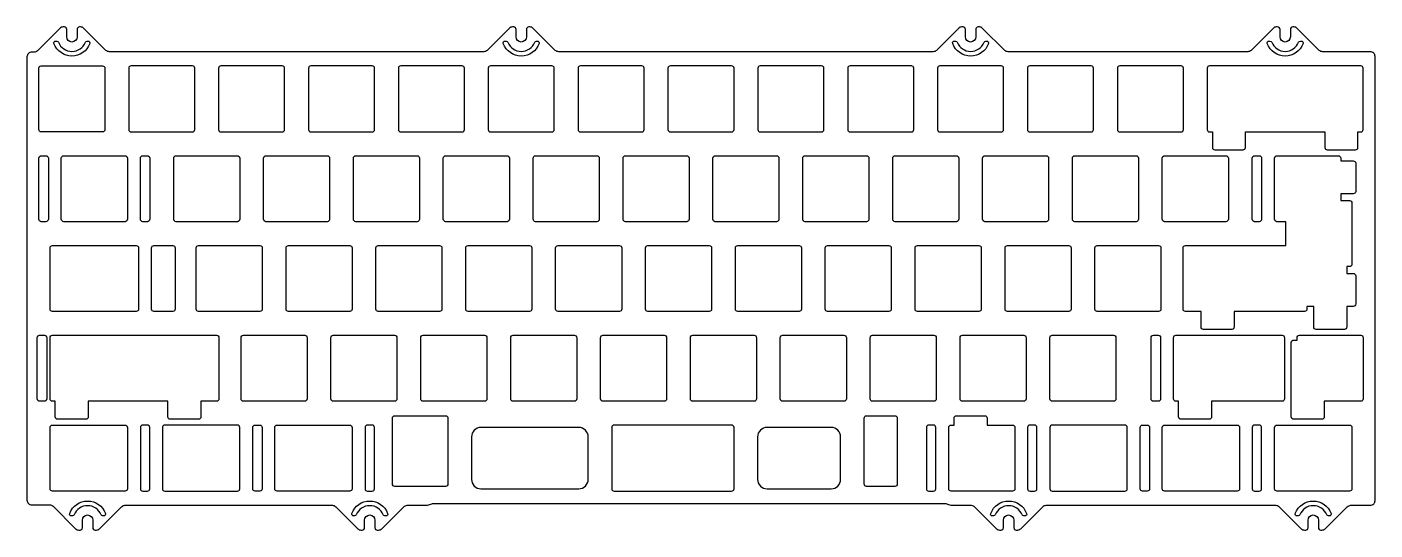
# Model space of a CAD drawing. Header units: millimetres. Extents: x 742 to 1028, y -1257 to -1151.
import ezdxf

# ---------------------------------------------------------------- set-up
doc = ezdxf.new("R2010")
doc.units = ezdxf.units.MM
doc.header["$MEASUREMENT"] = 0

msp = doc.modelspace()

# ---------------------------------------------------------------- linework, layer by layer
for points in [[(1028.18, -1251.12), (1028.18, -1156.91, 0.414214), (1027.18, -1155.91), (1017.06, -1155.91, -0.198912), (1016.35, -1155.62), (1011.68, -1150.95, 0.198912), (1010.97, -1150.65), (1010.73, -1150.65, 0.414214), (1010.23, -1151.15), (1010.23, -1152.75, -1), (1008.03, -1152.75), (1008.03, -1151.15, 0.414214), (1007.53, -1150.65), (1007.28, -1150.65, 0.198912), (1006.57, -1150.95), (1001.9, -1155.62, -0.198912), (1001.19, -1155.91), (950.38, -1155.91, -0.198912), (949.67, -1155.62), (945, -1150.95, 0.198912), (944.3, -1150.66), (944.05, -1150.66, 0.414214), (943.55, -1151.16), (943.55, -1152.76, -1), (941.35, -1152.76), (941.35, -1151.16, 0.414214), (940.85, -1150.66), (940.6, -1150.66, 0.198912), (939.9, -1150.95), (935.23, -1155.62, -0.198912), (934.52, -1155.91), (855.13, -1155.91, -0.198912), (854.42, -1155.62), (849.75, -1150.95, 0.198912), (849.05, -1150.66), (848.8, -1150.66, 0.414214), (848.3, -1151.16), (848.3, -1152.76, -1), (846.1, -1152.76), (846.1, -1151.16, 0.414214), (845.6, -1150.66), (845.35, -1150.66, 0.198912), (844.65, -1150.95), (839.98, -1155.62, -0.198912), (839.27, -1155.91), (759.88, -1155.91, -0.198912), (759.17, -1155.62), (754.5, -1150.95, 0.198912), (753.8, -1150.66), (753.55, -1150.66, 0.414214), (753.05, -1151.16), (753.05, -1152.76, -1), (750.85, -1152.76), (750.85, -1151.16, 0.414214), (750.35, -1150.66), (750.1, -1150.66, 0.198912), (749.4, -1150.95), (744.63, -1155.72, -0.198912), (743.92, -1156.01), (743.43, -1156.01, 0.414214), (742.43, -1157.01), (742.43, -1251.02, 0.414214), (743.43, -1252.02), (747.25, -1252.02, -0.198912), (747.95, -1252.31), (752.72, -1257.08, 0.198912), (753.42, -1257.37), (753.67, -1257.37, 0.414214), (754.17, -1256.87), (754.17, -1255.27, -1), (756.37, -1255.27), (756.37, -1256.87, 0.414214), (756.87, -1257.37), (757.12, -1257.37, 0.198912), (757.83, -1257.08), (762.49, -1252.41, -0.198912), (763.2, -1252.12), (807.16, -1252.12, -0.198912), (807.87, -1252.41), (812.53, -1257.08, 0.198912), (813.24, -1257.37), (813.49, -1257.37, 0.414214), (813.99, -1256.87), (813.99, -1255.27, -1), (816.19, -1255.27), (816.19, -1256.87, 0.414214), (816.69, -1257.37), (816.94, -1257.37, 0.198912), (817.64, -1257.08), (822.31, -1252.41, -0.198912), (823.01, -1252.12), (827.34, -1252.12), (828.04, -1251.85, -0.089934), (828.74, -1251.73), (936.86, -1251.73, -0.089934), (937.56, -1251.85), (938.26, -1252.12), (942.59, -1252.12, -0.198912), (943.29, -1252.41), (947.96, -1257.08, 0.198912), (948.66, -1257.37), (948.91, -1257.37, 0.414214), (949.41, -1256.87), (949.41, -1255.27, -1), (951.61, -1255.27), (951.61, -1256.87, 0.414214), (952.11, -1257.37), (952.36, -1257.37, 0.198912), (953.07, -1257.08), (957.73, -1252.41, -0.198912), (958.44, -1252.12), (1007.15, -1252.12, -0.198912), (1007.86, -1252.41), (1012.52, -1257.08, 0.198912), (1013.23, -1257.37), (1013.48, -1257.37, 0.414214), (1013.98, -1256.87), (1013.98, -1255.27, -1), (1016.18, -1255.27), (1016.18, -1256.87, 0.414214), (1016.68, -1257.37), (1016.93, -1257.37, 0.198912), (1017.63, -1257.08), (1022.3, -1252.41, -0.198912), (1023, -1252.12), (1027.18, -1252.12, 0.414214)], [(755.17, -1153.66), (755.37, -1153.66, -0.525042), (755.75, -1154.2, -0.689784), (748.15, -1154.2, -0.525042), (748.53, -1153.66), (748.73, -1153.66, -0.30588), (749.1, -1153.91, 0.674905), (754.8, -1153.91, -0.30588)], [(850.42, -1153.66), (850.62, -1153.66, -0.525042), (851, -1154.2, -0.689784), (843.4, -1154.2, -0.525042), (843.78, -1153.66), (843.98, -1153.66, -0.30588), (844.35, -1153.91, 0.674905), (850.05, -1153.91, -0.30588)], [(945.67, -1153.66), (945.87, -1153.66, -0.525042), (946.25, -1154.2, -0.689784), (938.65, -1154.2, -0.525042), (939.03, -1153.66), (939.23, -1153.66, -0.30588), (939.6, -1153.91, 0.674905), (945.3, -1153.91, -0.30588)], [(1012.35, -1153.65), (1012.55, -1153.65, -0.525042), (1012.92, -1154.2, -0.689784), (1005.33, -1154.2, -0.525042), (1005.7, -1153.65), (1005.9, -1153.65, -0.30588), (1006.27, -1153.9, 0.674905), (1011.98, -1153.9, -0.30588)], [(745.45, -1158.91), (758.45, -1158.91, -0.414214), (758.95, -1159.41), (758.95, -1172.41, -0.414214), (758.45, -1172.91), (745.45, -1172.91, -0.414214), (744.95, -1172.41), (744.95, -1159.41, -0.414214)], [(778, -1159.41, 0.414214), (777.5, -1158.91), (764.5, -1158.91, 0.414214), (764, -1159.41), (764, -1172.41, 0.414214), (764.5, -1172.91), (777.5, -1172.91, 0.414214), (778, -1172.41)], [(797.05, -1159.41, 0.414214), (796.55, -1158.91), (783.55, -1158.91, 0.414214), (783.05, -1159.41), (783.05, -1172.41, 0.414214), (783.55, -1172.91), (796.55, -1172.91, 0.414214), (797.05, -1172.41)], [(816.1, -1159.41, 0.414214), (815.6, -1158.91), (802.6, -1158.91, 0.414214), (802.1, -1159.41), (802.1, -1172.41, 0.414214), (802.6, -1172.91), (815.6, -1172.91, 0.414214), (816.1, -1172.41)], [(835.15, -1159.41, 0.414214), (834.65, -1158.91), (821.65, -1158.91, 0.414214), (821.15, -1159.41), (821.15, -1172.41, 0.414214), (821.65, -1172.91), (834.65, -1172.91, 0.414214), (835.15, -1172.41)], [(854.2, -1159.41, 0.414214), (853.7, -1158.91), (840.7, -1158.91, 0.414214), (840.2, -1159.41), (840.2, -1172.41, 0.414214), (840.7, -1172.91), (853.7, -1172.91, 0.414214), (854.2, -1172.41)], [(873.25, -1159.41, 0.414214), (872.75, -1158.91), (859.75, -1158.91, 0.414214), (859.25, -1159.41), (859.25, -1172.41, 0.414214), (859.75, -1172.91), (872.75, -1172.91, 0.414214), (873.25, -1172.41)], [(892.3, -1159.41, 0.414214), (891.8, -1158.91), (878.8, -1158.91, 0.414214), (878.3, -1159.41), (878.3, -1172.41, 0.414214), (878.8, -1172.91), (891.8, -1172.91, 0.414214), (892.3, -1172.41)], [(911.35, -1159.41, 0.414214), (910.85, -1158.91), (897.85, -1158.91, 0.414214), (897.35, -1159.41), (897.35, -1172.41, 0.414214), (897.85, -1172.91), (910.85, -1172.91, 0.414214), (911.35, -1172.41)], [(930.4, -1159.41, 0.414214), (929.9, -1158.91), (916.9, -1158.91, 0.414214), (916.4, -1159.41), (916.4, -1172.41, 0.414214), (916.9, -1172.91), (929.9, -1172.91, 0.414214), (930.4, -1172.41)], [(949.45, -1159.41, 0.414214), (948.95, -1158.91), (935.95, -1158.91, 0.414214), (935.45, -1159.41), (935.45, -1172.41, 0.414214), (935.95, -1172.91), (948.95, -1172.91, 0.414214), (949.45, -1172.41)], [(968.5, -1159.41, 0.414214), (968, -1158.91), (955, -1158.91, 0.414214), (954.5, -1159.41), (954.5, -1172.41, 0.414214), (955, -1172.91), (968, -1172.91, 0.414214), (968.5, -1172.41)], [(987.55, -1159.41, 0.414214), (987.05, -1158.91), (974.05, -1158.91, 0.414214), (973.55, -1159.41), (973.55, -1172.41, 0.414214), (974.05, -1172.91), (987.05, -1172.91, 0.414214), (987.55, -1172.41)], [(1025.65, -1159.41, 0.414214), (1025.15, -1158.91), (993.1, -1158.91, 0.414214), (992.6, -1159.41), (992.6, -1172.41, 0.414214), (993.1, -1172.91), (993.69, -1172.91), (993.69, -1176.21, 0.414214), (994.19, -1176.71), (1000.19, -1176.71, 0.414214), (1000.69, -1176.21), (1000.69, -1172.91), (1017.56, -1172.91), (1017.56, -1176.21, 0.414214), (1018.06, -1176.71), (1024.06, -1176.71, 0.414214), (1024.56, -1176.21), (1024.56, -1172.91), (1025.15, -1172.91, 0.414214), (1025.65, -1172.41)], [(745.46, -1177.96), (746.46, -1177.96, -0.414214), (746.96, -1178.46), (746.96, -1191.46, -0.414214), (746.46, -1191.96), (745.46, -1191.96, -0.414214), (744.96, -1191.46), (744.96, -1178.46, -0.414214)], [(750.21, -1177.96), (763.21, -1177.96, -0.414214), (763.71, -1178.46), (763.71, -1191.46, -0.414214), (763.21, -1191.96), (750.21, -1191.96, -0.414214), (749.71, -1191.46), (749.71, -1178.46, -0.414214)], [(766.96, -1177.96), (767.96, -1177.96, -0.414214), (768.46, -1178.46), (768.46, -1191.46, -0.414214), (767.96, -1191.96), (766.96, -1191.96, -0.414214), (766.46, -1191.46), (766.46, -1178.46, -0.414214)], [(774.03, -1177.96), (787.03, -1177.96, -0.414214), (787.53, -1178.46), (787.53, -1191.46, -0.414214), (787.03, -1191.96), (774.03, -1191.96, -0.414214), (773.53, -1191.46), (773.53, -1178.46, -0.414214)], [(793.08, -1177.96), (806.08, -1177.96, -0.414214), (806.58, -1178.46), (806.58, -1191.46, -0.414214), (806.08, -1191.96), (793.08, -1191.96, -0.414214), (792.58, -1191.46), (792.58, -1178.46, -0.414214)], [(812.13, -1177.96), (825.13, -1177.96, -0.414214), (825.63, -1178.46), (825.63, -1191.46, -0.414214), (825.13, -1191.96), (812.13, -1191.96, -0.414214), (811.63, -1191.46), (811.63, -1178.46, -0.414214)], [(831.18, -1177.96), (844.18, -1177.96, -0.414214), (844.68, -1178.46), (844.68, -1191.46, -0.414214), (844.18, -1191.96), (831.18, -1191.96, -0.414214), (830.68, -1191.46), (830.68, -1178.46, -0.414214)], [(850.23, -1177.96), (863.23, -1177.96, -0.414214), (863.73, -1178.46), (863.73, -1191.46, -0.414214), (863.23, -1191.96), (850.23, -1191.96, -0.414214), (849.73, -1191.46), (849.73, -1178.46, -0.414214)], [(869.28, -1177.96), (882.28, -1177.96, -0.414214), (882.78, -1178.46), (882.78, -1191.46, -0.414214), (882.28, -1191.96), (869.28, -1191.96, -0.414214), (868.78, -1191.46), (868.78, -1178.46, -0.414214)], [(888.33, -1177.96), (901.33, -1177.96, -0.414214), (901.83, -1178.46), (901.83, -1191.46, -0.414214), (901.33, -1191.96), (888.33, -1191.96, -0.414214), (887.83, -1191.46), (887.83, -1178.46, -0.414214)], [(907.38, -1177.96), (920.38, -1177.96, -0.414214), (920.88, -1178.46), (920.88, -1191.46, -0.414214), (920.38, -1191.96), (907.38, -1191.96, -0.414214), (906.88, -1191.46), (906.88, -1178.46, -0.414214)], [(926.43, -1177.96), (939.43, -1177.96, -0.414214), (939.93, -1178.46), (939.93, -1191.46, -0.414214), (939.43, -1191.96), (926.43, -1191.96, -0.414214), (925.93, -1191.46), (925.93, -1178.46, -0.414214)], [(945.48, -1177.96), (958.48, -1177.96, -0.414214), (958.98, -1178.46), (958.98, -1191.46, -0.414214), (958.48, -1191.96), (945.48, -1191.96, -0.414214), (944.98, -1191.46), (944.98, -1178.46, -0.414214)], [(964.53, -1177.96), (977.53, -1177.96, -0.414214), (978.03, -1178.46), (978.03, -1191.46, -0.414214), (977.53, -1191.96), (964.53, -1191.96, -0.414214), (964.03, -1191.46), (964.03, -1178.46, -0.414214)], [(983.58, -1177.96), (996.58, -1177.96, -0.414214), (997.08, -1178.46), (997.08, -1191.46, -0.414214), (996.58, -1191.96), (983.58, -1191.96, -0.414214), (983.08, -1191.46), (983.08, -1178.46, -0.414214)], [(1023.57, -1209.92), (1022.18, -1209.92), (1022.18, -1214.31, -0.414214), (1021.68, -1214.81), (1015.68, -1214.81, -0.414214), (1015.18, -1214.31), (1015.18, -1209.92), (1013.74, -1209.92), (1013.74, -1210.51, -0.414214), (1013.24, -1211.01), (998.31, -1211.01), (998.31, -1214.31, -0.414214), (997.81, -1214.81), (991.81, -1214.81, -0.414214), (991.31, -1214.31), (991.31, -1211.01), (987.99, -1211.01, -0.414214), (987.49, -1210.51), (987.49, -1197.51, -0.414214), (987.99, -1197.01), (1009.27, -1197.01), (1009.27, -1191.96), (1007.39, -1191.96, -0.414214), (1006.89, -1191.46), (1006.89, -1178.46, -0.414214), (1007.39, -1177.96), (1020.39, -1177.96, -0.414214), (1020.89, -1178.46), (1020.89, -1179.05), (1023.57, -1179.05, -0.414214), (1024.07, -1179.55), (1024.07, -1185.55, -0.414214), (1023.57, -1186.05), (1020.89, -1186.05), (1020.89, -1187.49), (1022.77, -1187.49, -0.414214), (1023.27, -1187.99), (1023.27, -1200.99, -0.414214), (1022.77, -1201.49), (1022.18, -1201.49), (1022.18, -1202.92), (1023.57, -1202.92, -0.414214), (1024.07, -1203.42), (1024.07, -1209.42, -0.414214)], [(1002.64, -1177.96), (1003.64, -1177.96, -0.414214), (1004.14, -1178.46), (1004.14, -1191.46, -0.414214), (1003.64, -1191.96), (1002.64, -1191.96, -0.414214), (1002.14, -1191.46), (1002.14, -1178.46, -0.414214)], [(747.83, -1197.01), (765.59, -1197.01, -0.414214), (766.09, -1197.51), (766.09, -1210.51, -0.414214), (765.59, -1211.01), (747.83, -1211.01, -0.414214), (747.33, -1210.51), (747.33, -1197.51, -0.414214)], [(769.34, -1197.01), (773.34, -1197.01, -0.414214), (773.84, -1197.51), (773.84, -1210.51, -0.414214), (773.34, -1211.01), (769.34, -1211.01, -0.414214), (768.84, -1210.51), (768.84, -1197.51, -0.414214)], [(778.79, -1197.01), (791.79, -1197.01, -0.414214), (792.29, -1197.51), (792.29, -1210.51, -0.414214), (791.79, -1211.01), (778.79, -1211.01, -0.414214), (778.29, -1210.51), (778.29, -1197.51, -0.414214)], [(797.84, -1197.01), (810.84, -1197.01, -0.414214), (811.34, -1197.51), (811.34, -1210.51, -0.414214), (810.84, -1211.01), (797.84, -1211.01, -0.414214), (797.34, -1210.51), (797.34, -1197.51, -0.414214)], [(816.89, -1197.01), (829.89, -1197.01, -0.414214), (830.39, -1197.51), (830.39, -1210.51, -0.414214), (829.89, -1211.01), (816.89, -1211.01, -0.414214), (816.39, -1210.51), (816.39, -1197.51, -0.414214)], [(835.94, -1197.01), (848.94, -1197.01, -0.414214), (849.44, -1197.51), (849.44, -1210.51, -0.414214), (848.94, -1211.01), (835.94, -1211.01, -0.414214), (835.44, -1210.51), (835.44, -1197.51, -0.414214)], [(854.99, -1197.01), (867.99, -1197.01, -0.414214), (868.49, -1197.51), (868.49, -1210.51, -0.414214), (867.99, -1211.01), (854.99, -1211.01, -0.414214), (854.49, -1210.51), (854.49, -1197.51, -0.414214)], [(874.04, -1197.01), (887.04, -1197.01, -0.414214), (887.54, -1197.51), (887.54, -1210.51, -0.414214), (887.04, -1211.01), (874.04, -1211.01, -0.414214), (873.54, -1210.51), (873.54, -1197.51, -0.414214)], [(893.09, -1197.01), (906.09, -1197.01, -0.414214), (906.59, -1197.51), (906.59, -1210.51, -0.414214), (906.09, -1211.01), (893.09, -1211.01, -0.414214), (892.59, -1210.51), (892.59, -1197.51, -0.414214)], [(912.14, -1197.01), (925.14, -1197.01, -0.414214), (925.64, -1197.51), (925.64, -1210.51, -0.414214), (925.14, -1211.01), (912.14, -1211.01, -0.414214), (911.64, -1210.51), (911.64, -1197.51, -0.414214)], [(931.19, -1197.01), (944.19, -1197.01, -0.414214), (944.69, -1197.51), (944.69, -1210.51, -0.414214), (944.19, -1211.01), (931.19, -1211.01, -0.414214), (930.69, -1210.51), (930.69, -1197.51, -0.414214)], [(950.24, -1197.01), (963.24, -1197.01, -0.414214), (963.74, -1197.51), (963.74, -1210.51, -0.414214), (963.24, -1211.01), (950.24, -1211.01, -0.414214), (949.74, -1210.51), (949.74, -1197.51, -0.414214)], [(969.29, -1197.01), (982.29, -1197.01, -0.414214), (982.79, -1197.51), (982.79, -1210.51, -0.414214), (982.29, -1211.01), (969.29, -1211.01, -0.414214), (968.79, -1210.51), (968.79, -1197.51, -0.414214)], [(745.11, -1216.06), (746.11, -1216.06, -0.414214), (746.61, -1216.56), (746.61, -1229.56, -0.414214), (746.11, -1230.06), (745.11, -1230.06, -0.414214), (744.61, -1229.56), (744.61, -1216.56, -0.414214)], [(748.42, -1233.36), (748.42, -1230.06), (747.83, -1230.06, -0.414214), (747.33, -1229.56), (747.33, -1216.56, -0.414214), (747.83, -1216.06), (782.61, -1216.06, -0.414214), (783.11, -1216.56), (783.11, -1229.56, -0.414214), (782.61, -1230.06), (779.29, -1230.06), (779.29, -1233.36, -0.414214), (778.79, -1233.86), (772.79, -1233.86, -0.414214), (772.29, -1233.36), (772.29, -1230.06), (755.42, -1230.06), (755.42, -1233.36, -0.414214), (754.92, -1233.86), (748.92, -1233.86, -0.414214)], [(788.31, -1216.06), (801.31, -1216.06, -0.414214), (801.81, -1216.56), (801.81, -1229.56, -0.414214), (801.31, -1230.06), (788.31, -1230.06, -0.414214), (787.81, -1229.56), (787.81, -1216.56, -0.414214)], [(807.36, -1216.06), (820.36, -1216.06, -0.414214), (820.86, -1216.56), (820.86, -1229.56, -0.414214), (820.36, -1230.06), (807.36, -1230.06, -0.414214), (806.86, -1229.56), (806.86, -1216.56, -0.414214)], [(826.41, -1216.06), (839.41, -1216.06, -0.414214), (839.91, -1216.56), (839.91, -1229.56, -0.414214), (839.41, -1230.06), (826.41, -1230.06, -0.414214), (825.91, -1229.56), (825.91, -1216.56, -0.414214)], [(845.46, -1216.06), (858.46, -1216.06, -0.414214), (858.96, -1216.56), (858.96, -1229.56, -0.414214), (858.46, -1230.06), (845.46, -1230.06, -0.414214), (844.96, -1229.56), (844.96, -1216.56, -0.414214)], [(864.51, -1216.06), (877.51, -1216.06, -0.414214), (878.01, -1216.56), (878.01, -1229.56, -0.414214), (877.51, -1230.06), (864.51, -1230.06, -0.414214), (864.01, -1229.56), (864.01, -1216.56, -0.414214)], [(883.56, -1216.06), (896.56, -1216.06, -0.414214), (897.06, -1216.56), (897.06, -1229.56, -0.414214), (896.56, -1230.06), (883.56, -1230.06, -0.414214), (883.06, -1229.56), (883.06, -1216.56, -0.414214)], [(902.61, -1216.06), (915.61, -1216.06, -0.414214), (916.11, -1216.56), (916.11, -1229.56, -0.414214), (915.61, -1230.06), (902.61, -1230.06, -0.414214), (902.11, -1229.56), (902.11, -1216.56, -0.414214)], [(921.66, -1216.06), (934.66, -1216.06, -0.414214), (935.16, -1216.56), (935.16, -1229.56, -0.414214), (934.66, -1230.06), (921.66, -1230.06, -0.414214), (921.16, -1229.56), (921.16, -1216.56, -0.414214)], [(940.71, -1216.06), (953.71, -1216.06, -0.414214), (954.21, -1216.56), (954.21, -1229.56, -0.414214), (953.71, -1230.06), (940.71, -1230.06, -0.414214), (940.21, -1229.56), (940.21, -1216.56, -0.414214)], [(959.76, -1216.06), (972.76, -1216.06, -0.414214), (973.26, -1216.56), (973.26, -1229.56, -0.414214), (972.76, -1230.06), (959.76, -1230.06, -0.414214), (959.26, -1229.56), (959.26, -1216.56, -0.414214)], [(981.21, -1216.06), (982.21, -1216.06, -0.414214), (982.71, -1216.56), (982.71, -1229.56, -0.414214), (982.21, -1230.06), (981.21, -1230.06, -0.414214), (980.71, -1229.56), (980.71, -1216.56, -0.414214)], [(986.54, -1233.36), (986.54, -1230.06), (985.96, -1230.06, -0.414214), (985.46, -1229.56), (985.46, -1216.56, -0.414214), (985.96, -1216.06), (1008.48, -1216.06, -0.414214), (1008.98, -1216.56), (1008.98, -1229.56, -0.414214), (1008.48, -1230.06), (993.54, -1230.06), (993.54, -1233.36, -0.414214), (993.04, -1233.86), (987.04, -1233.86, -0.414214)], [(1010.42, -1233.36), (1010.42, -1217.56, -0.414214), (1010.92, -1217.06), (1011.65, -1217.06), (1011.65, -1216.56, -0.414214), (1012.15, -1216.06), (1025.15, -1216.06, -0.414214), (1025.65, -1216.56), (1025.65, -1229.56, -0.414214), (1025.15, -1230.06), (1017.42, -1230.06), (1017.42, -1233.36, -0.414214), (1016.92, -1233.86), (1010.92, -1233.86, -0.414214)], [(831.65, -1233.61), (831.65, -1247.61, -0.414214), (831.15, -1248.11), (820.39, -1248.11, -0.414214), (819.89, -1247.61), (819.89, -1233.61, -0.414214), (820.39, -1233.11), (831.15, -1233.11, -0.414214)], [(920.39, -1233.11), (926.39, -1233.11, -0.414214), (926.89, -1233.61), (926.89, -1247.61, -0.414214), (926.39, -1248.11), (920.39, -1248.11, -0.414214), (919.89, -1247.61), (919.89, -1233.61, -0.414214)], [(951.33, -1249.11), (938.33, -1249.11, -0.414214), (937.83, -1248.61), (937.83, -1235.61, -0.414214), (938.33, -1235.11), (938.95, -1235.11), (938.95, -1233.61, -0.414214), (939.45, -1233.11), (945.45, -1233.11, -0.414214), (945.95, -1233.61), (945.95, -1235.11), (951.33, -1235.11, -0.414214), (951.83, -1235.61), (951.83, -1248.61, -0.414214)], [(763.21, -1249.11), (747.83, -1249.11, -0.414214), (747.33, -1248.61), (747.33, -1235.61, -0.414214), (747.83, -1235.11), (763.21, -1235.11, -0.414214), (763.71, -1235.61), (763.71, -1248.61, -0.414214)], [(766.46, -1248.61, 0.414214), (766.96, -1249.11), (767.96, -1249.11, 0.414214), (768.46, -1248.61), (768.46, -1235.61, 0.414214), (767.96, -1235.11), (766.96, -1235.11, 0.414214), (766.46, -1235.61)], [(771.14, -1248.61, 0.414214), (771.64, -1249.11), (787.03, -1249.11, 0.414214), (787.53, -1248.61), (787.53, -1235.61, 0.414214), (787.03, -1235.11), (771.64, -1235.11, 0.414214), (771.14, -1235.61)], [(791.78, -1249.11), (790.78, -1249.11, -0.414214), (790.28, -1248.61), (790.28, -1235.61, -0.414214), (790.78, -1235.11), (791.78, -1235.11, -0.414214), (792.28, -1235.61), (792.28, -1248.61, -0.414214)], [(810.84, -1249.11), (795.46, -1249.11, -0.414214), (794.96, -1248.61), (794.96, -1235.61, -0.414214), (795.46, -1235.11), (810.84, -1235.11, -0.414214), (811.34, -1235.61), (811.34, -1248.61, -0.414214)], [(814.09, -1248.61, 0.414214), (814.59, -1249.11), (815.59, -1249.11, 0.414214), (816.09, -1248.61), (816.09, -1235.61, 0.414214), (815.59, -1235.11), (814.59, -1235.11, 0.414214), (814.09, -1235.61)], [(838.65, -1235.61, 0.414214), (836.65, -1237.61), (836.65, -1246.61, 0.414214), (838.65, -1248.61), (859.39, -1248.61, 0.414214), (861.39, -1246.61), (861.39, -1237.61, 0.414214), (859.39, -1235.61)], [(866.39, -1248.61, 0.414214), (866.89, -1249.11), (891.8, -1249.11, 0.414214), (892.3, -1248.61), (892.3, -1235.61, 0.414214), (891.8, -1235.11), (866.89, -1235.11, 0.414214), (866.39, -1235.61)], [(912.89, -1248.61, 0.414214), (914.89, -1246.61), (914.89, -1237.61, 0.414214), (912.89, -1235.61), (899.3, -1235.61, 0.414214), (897.3, -1237.61), (897.3, -1246.61, 0.414214), (899.3, -1248.61)], [(933.08, -1248.61, 0.414214), (933.58, -1249.11), (934.58, -1249.11, 0.414214), (935.08, -1248.61), (935.08, -1235.61, 0.414214), (934.58, -1235.11), (933.58, -1235.11, 0.414214), (933.08, -1235.61)], [(954.51, -1248.61, 0.414214), (955.01, -1249.11), (956.01, -1249.11, 0.414214), (956.51, -1248.61), (956.51, -1235.61, 0.414214), (956.01, -1235.11), (955.01, -1235.11, 0.414214), (954.51, -1235.61)], [(959.26, -1248.61, 0.414214), (959.76, -1249.11), (975.14, -1249.11, 0.414214), (975.64, -1248.61), (975.64, -1235.61, 0.414214), (975.14, -1235.11), (959.76, -1235.11, 0.414214), (959.26, -1235.61)], [(979.89, -1249.11), (978.89, -1249.11, -0.414214), (978.39, -1248.61), (978.39, -1235.61, -0.414214), (978.89, -1235.11), (979.89, -1235.11, -0.414214), (980.39, -1235.61), (980.39, -1248.61, -0.414214)], [(998.96, -1249.11), (983.58, -1249.11, -0.414214), (983.08, -1248.61), (983.08, -1235.61, -0.414214), (983.58, -1235.11), (998.96, -1235.11, -0.414214), (999.46, -1235.61), (999.46, -1248.61, -0.414214)], [(1002.14, -1248.61, 0.414214), (1002.64, -1249.11), (1003.64, -1249.11, 0.414214), (1004.14, -1248.61), (1004.14, -1235.61, 0.414214), (1003.64, -1235.11), (1002.64, -1235.11, 0.414214), (1002.14, -1235.61)], [(1022.77, -1249.11), (1007.39, -1249.11, -0.414214), (1006.89, -1248.61), (1006.89, -1235.61, -0.414214), (1007.39, -1235.11), (1022.77, -1235.11, -0.414214), (1023.27, -1235.61), (1023.27, -1248.61, -0.414214)], [(752.05, -1254.37), (751.85, -1254.37, -0.525042), (751.48, -1253.83, -0.689784), (759.07, -1253.83, -0.525042), (758.69, -1254.37), (758.49, -1254.37, -0.30588), (758.12, -1254.12, 0.674905), (752.42, -1254.12, -0.30588)], [(811.86, -1254.37), (811.67, -1254.37, -0.525042), (811.29, -1253.83, -0.689784), (818.88, -1253.83, -0.525042), (818.51, -1254.37), (818.31, -1254.37, -0.30588), (817.94, -1254.12, 0.674905), (812.24, -1254.12, -0.30588)], [(947.29, -1254.37), (947.09, -1254.37, -0.525042), (946.72, -1253.83, -0.689784), (954.31, -1253.83, -0.525042), (953.93, -1254.37), (953.74, -1254.37, -0.30588), (953.36, -1254.12, 0.674905), (947.66, -1254.12, -0.30588)], [(1011.86, -1254.37), (1011.66, -1254.37, -0.525042), (1011.28, -1253.83, -0.689784), (1018.87, -1253.83, -0.525042), (1018.5, -1254.37), (1018.3, -1254.37, -0.30588), (1017.93, -1254.12, 0.674905), (1012.23, -1254.12, -0.30588)]]:
    msp.add_lwpolyline(points, format="xyb", close=True)

doc.saveas('drawing.dxf')
